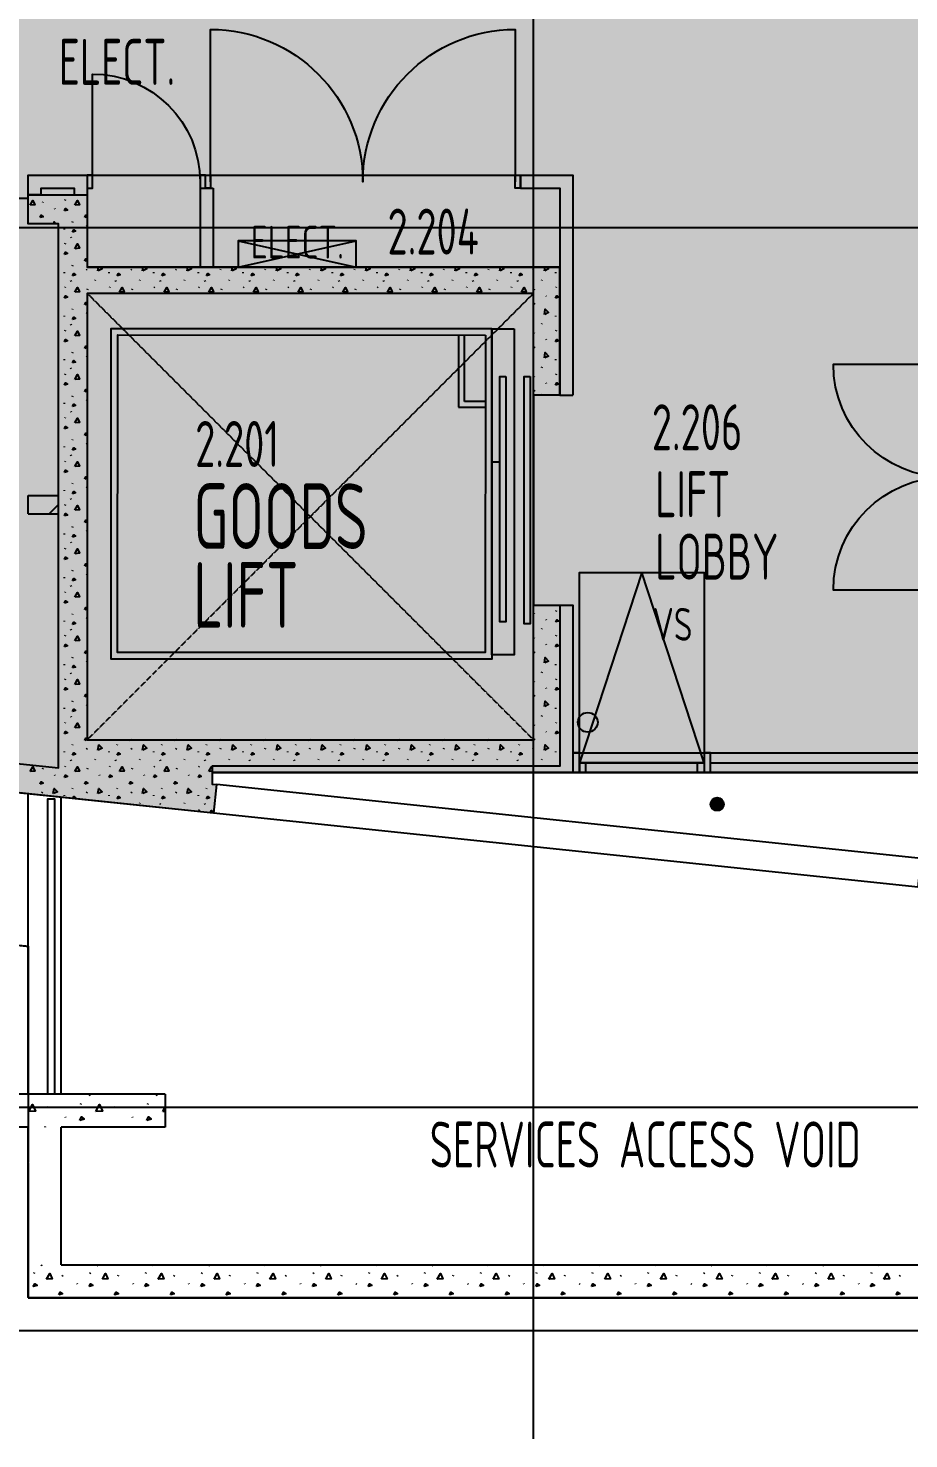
# Model space of a CAD drawing. Header units: millimetres. Extents: x -45258 to 103756, y -3540 to 105026.
# Drawn here: x 9123 to 15833, y -2981 to 7762 of the extents above; entities that cross this region are included whole.
import ezdxf
from ezdxf.enums import TextEntityAlignment as Align

# ---------------------------------------------------------------- set-up
doc = ezdxf.new("R2010")
doc.units = ezdxf.units.MM
doc.header["$LTSCALE"] = 0.4
for name, pattern in [('BLD-80-FL-2$0$CENTER', [50.8, 31.75, -6.35, 6.35, -6.35]), ('BLD-80-FL-2$0$DASHED2', [9.525, 6.35, -3.175]), ('BLD-80-FL-2$0$DASHEDX2', [38.1, 25.4, -12.7])]:
    doc.linetypes.add(name, pattern=pattern)
for name, color, linetype in [('BLD-80-FL-2$0$DO-EXST-6CO', 6, 'Continuous'), ('BLD-80-FL-2$0$FL-EXST-8CO', 8, 'Continuous'), ('BLD-80-FL-2$0$HY-FITT-8CO-EXST', 8, 'Continuous'), ('BLD-80-FL-2$0$SR-METL-8CO-EXST', 8, 'Continuous'), ('BLD-80-FL-2$0$ST-GRID-9CE', 9, 'BLD-80-FL-2$0$CENTER'), ('BLD-80-FL-2$0$TX-EXST-6CO', 6, 'Continuous'), ('BLD-80-FL-2$0$WA-HTCH-8CO-EXST', 8, 'Continuous'), ('BLD-80-FL-2$0$WA-MASN-3CO-EXST', 3, 'Continuous'), ('BLD-80-FL-2$0$WA-MASN-6CO-EXST', 6, 'Continuous'), ('BLD-80-FL-2$0$WA-MASN-6DA2-EXST', 6, 'BLD-80-FL-2$0$DASHEDX2'), ('BLD-80-FL-2$0$WA-PART-6C0-EXST', 6, 'Continuous'), ('BLD-80-FL-2$0$WN-EXST-8CO', 8, 'Continuous'), ('XREF', 8, 'Continuous')]:
    doc.layers.add(name, color=color, linetype=linetype)
doc.layers.add('BLD-80-FL-2$0$SI-BUIL-253CO', color=253, linetype='Continuous', lineweight=25)
doc.styles.add('BLD-80-FL-2$0$ISO3098B', font='isocp2.shx', dxfattribs={"width": 0.8})

# ---------------------------------------------------------------- blocks, each defined once
blk = doc.blocks.new('BLD-80-FL-2', base_point=(226.58, 457.44))
at = {"layer": 'BLD-80-FL-2$0$SI-BUIL-253CO'}
h = blk.add_hatch(color=256, dxfattribs=at)
h.dxf.hatch_style = 1
h.paths.add_polyline_path([(33930.98, 4350.99), (36240.99, 4350.99), (36240.99, 199.98), (33930.98, 199.98)], flags=16)
h.paths.add_polyline_path([(38800, 6450.02), (41466.66, 6450.02), (41466.66, 3400.02), (38800, 3400.02)], flags=16)
h.paths.add_polyline_path([(36350, 2900.02), (39550, 2900.02), (39550, 200.02), (36350, 200.02)], flags=16)
h.paths.add_polyline_path([(41566.66, 6450.02), (44233.32, 6450.02), (44233.32, 3400.02), (41566.66, 3400.02)], flags=16)
h.paths.add_polyline_path([(38700, 6950.02), (38700, 3000.02), (36349.99, 3000.02), (36349.99, 6950.02), (29849.99, 6950.01), (29849.99, 8700.01), (27292.54, 8700.01), (27292.54, 8818.01), (28771.29, 18568.34), (29466.85, 23152.04), (16621.8, 25100.52), (16625.04, 25122.94), (16625.04, 27379.99), (12299.98, 27379.99), (12299.98, 27100), (13799.98, 27100), (13799.98, 25086.47), (219.98, 23282.48), (219.98, 19520), (3199.98, 19520), (3199.98, 17500), (199.98, 17500), (199.98, 17220), (1349.98, 17220), (1349.98, 16017.89), (739.79, 15927.75), (772.65, 15705.27), (-1172.02, 15418.02), (-327.38, 9699.99), (849.99, 9699.99), (849.99, 9474.99), (4649.78, 9474.99), (4649.78, 6950), (3600, 6950), (3600, 2989.93), (10761.85, 2240.02), (10784.76, 2458.82), (10752.61, 2462.19), (10752.61, 2550.02), (16300, 2550), (16300.02, 1881.32), (16155.36, 1896.47), (16132.45, 1677.66), (19500, 1325.05), (19500.01, 149.98), (18899.98, 147.57), (18900, -130.02), (47099.98, -129.97), (47099.98, 150.03), (46250, 150.03), (46250, 2900.03), (46999.99, 2900.03), (46999.99, 3399.98), (44333.26, 3399.98), (44333.26, 6450.02), (47099.99, 6450.02), (47099.99, 6950.02)])
at = {"layer": 'BLD-80-FL-2$0$DO-EXST-6CO'}
for points in [[(10740, 7050.05), (10740, 8210.05, -0.41421356), (11900, 7050.05, -0.41421356), (13060, 8210.05), (13060, 7050.05)], [(9840, 7050.01), (9839.96, 7870.01), (9839.96, 7870.01, -0.41421356), (10659.99, 7050.05)], [(16345, 3939.88), (15485, 3939.88, -0.41421356), (16345, 4799.88, -0.41421356), (15484.99, 5659.88), (16344.99, 5659.88)]]:
    blk.add_lwpolyline(points, format="xyb", dxfattribs=at)
for points in [[(9800, 7000.01), (9840, 7000.01), (9839.99, 7100.01), (9799.99, 7100.01)], [(10660, 7000.05), (10700, 7000.05), (10699.99, 7100.05), (10659.99, 7100.04)], [(10700, 7100.05), (10740, 7100.05), (10740, 7000.05), (10700, 7000.05)], [(13060.02, 7100.04), (13100.02, 7100.04), (13100.02, 7000.04), (13060.02, 7000.04)]]:
    blk.add_lwpolyline(points, close=True, dxfattribs=at)
at = {"layer": 'BLD-80-FL-2$0$FL-EXST-8CO'}
for p, q in [((9793.21, 7100), (13100.02, 7100.01)), ((8349.89, 6924.9), (9355.28, 6924.9)), ((10949.99, 6600.02), (11849.99, 6400.02)), ((10949.99, 6400.02), (11849.99, 6600.02)), ((13199.99, 5425.02), (13200, 3825.02)), ((9350, 100), (9350, 2387.85)), ((16155.36, 1896.47), (10786.23, 2458.67)), ((9600, 100), (9600, 2361.67)), ((16132.45, 1677.66), (10761.85, 2240.02))]:
    blk.add_line(p, q, dxfattribs=at)
at = {"layer": 'BLD-80-FL-2$0$FL-EXST-8CO', "linetype": 'BLD-80-FL-2$0$DASHED2'}
for p, q in [((9799.99, 6200), (13200, 2800)), ((13199.99, 6200), (9800, 2800))]:
    blk.add_line(p, q, dxfattribs=at)
at = {"layer": 'BLD-80-FL-2$0$FL-EXST-8CO'}
blk.add_lwpolyline([(10949.99, 6400.02), (11849.99, 6400.02), (11849.99, 6600.02), (10949.99, 6600.02)], close=True, dxfattribs=at)
at = {"layer": 'BLD-80-FL-2$0$HY-FITT-8CO-EXST'}
for p, q in [((14549.95, 2309.99), (14649.83, 2309.99)), ((14552.25, 2294.99), (14647.38, 2294.99)), ((14552.27, 2324.99), (14647.51, 2324.99)), ((14559.91, 2339.99), (14639.73, 2339.99)), ((14560.02, 2279.99), (14639.66, 2279.99)), ((14578.09, 2354.99), (14621.36, 2354.99)), ((14578.38, 2264.99), (14621.34, 2264.99))]:
    blk.add_line(p, q, dxfattribs=at)
for centre, radius in [((13614.19, 2932.84), 75), ((14599.83, 2309.99), 50)]:
    blk.add_circle(centre, radius, dxfattribs=at)
at = {"layer": 'BLD-80-FL-2$0$SI-BUIL-253CO', "flags": 128}
blk.add_lwpolyline([(47099.98, -129.97), (18900, -130.02), (18899.98, 147.57), (19500.01, 149.98), (19500, 1325.05), (16132.45, 1677.66), (16155.36, 1896.47), (16300.02, 1881.32), (16300, 2550), (10752.61, 2550.02), (10752.61, 2462.19), (10784.76, 2458.82), (10761.85, 2240.02), (3600, 2989.93), (3600, 6950), (4649.78, 6950), (4649.78, 9474.99), (849.99, 9474.99), (849.99, 9699.99), (-327.38, 9699.99)], dxfattribs=at)
at = {"layer": 'BLD-80-FL-2$0$SR-METL-8CO-EXST'}
blk.add_lwpolyline([(9550, 100), (9500, 100), (9500, 2350), (9550, 2350)], close=True, dxfattribs=at)
at = {"layer": 'BLD-80-FL-2$0$ST-GRID-9CE'}
for p, q in [((13200, -2523.99), (13199.98, 31749.99)), ((84082.76, 6700), (-5320.19, 6700)), ((84082.76, 0), (-5320.19, 0))]:
    blk.add_line(p, q, dxfattribs=at)
at = {"layer": 'BLD-80-FL-2$0$WA-HTCH-8CO-EXST'}
for p, q in [((9462.06, 6891.35), (9464.9, 6897.74)), ((9630.42, 6907.69), (9633.27, 6914.08)), ((9550.86, 6845.88), (9553.7, 6841.62)), ((9799.99, 6782.51), (9781.18, 6776.63)), ((9623.85, 6693.06), (9624.57, 6686.67)), ((9687.27, 6740.03), (9690.11, 6746.42)), ((9795.25, 6710.9), (9798.09, 6717.3)), ((9630.42, 6575.83), (9633.27, 6582.23)), ((9672.34, 6628.5), (9675.19, 6624.23)), ((9675.19, 6626.88), (9678.03, 6622.61)), ((9799.99, 6450.65), (9781.18, 6444.78)), ((9623.85, 6361.21), (9624.57, 6354.81)), ((9687.27, 6408.18), (9690.11, 6414.57)), ((9795.25, 6379.05), (9798.09, 6385.44)), ((9881.68, 6371.7), (9885.61, 6400.02)), ((9964.15, 6361.21), (9964.87, 6354.81)), ((10135.55, 6379.05), (10138.39, 6385.44)), ((10221.98, 6371.7), (10225.91, 6400.02)), ((10304.45, 6361.21), (10305.17, 6354.81)), ((10475.85, 6379.05), (10478.69, 6385.44)), ((10562.28, 6371.7), (10566.21, 6400.02)), ((10644.75, 6361.21), (10645.47, 6354.81)), ((10816.15, 6379.05), (10818.99, 6385.44)), ((10902.58, 6371.7), (10906.51, 6400.02)), ((10985.05, 6361.21), (10985.77, 6354.81)), ((11156.45, 6379.05), (11159.29, 6385.44)), ((11242.88, 6371.7), (11246.81, 6400.02)), ((11325.35, 6361.21), (11326.07, 6354.81)), ((11496.75, 6379.05), (11499.59, 6385.44)), ((11583.18, 6371.7), (11587.11, 6400.02)), ((11665.65, 6361.21), (11666.37, 6354.81)), ((11837.05, 6379.05), (11839.89, 6385.44)), ((11923.48, 6371.7), (11927.41, 6400.02)), ((12005.95, 6361.21), (12006.67, 6354.81)), ((12177.35, 6379.05), (12180.19, 6385.44)), ((12263.78, 6371.7), (12267.71, 6400.02)), ((12346.25, 6361.21), (12346.97, 6354.81)), ((12517.65, 6379.05), (12520.49, 6385.44)), ((12604.08, 6371.7), (12608.01, 6400.02)), ((12686.55, 6361.21), (12687.27, 6354.81)), ((12857.95, 6379.05), (12860.79, 6385.44)), ((12944.38, 6371.7), (12948.31, 6400.02)), ((13026.85, 6361.21), (13027.57, 6354.81)), ((13198.25, 6379.05), (13201.09, 6385.44)), ((13284.68, 6371.7), (13288.61, 6400.02)), ((13367.15, 6361.21), (13367.87, 6354.81)), ((9630.42, 6243.98), (9633.27, 6250.38)), ((9672.34, 6296.64), (9675.19, 6292.38)), ((9675.19, 6295.02), (9678.03, 6290.76)), ((9802.36, 6227.64), (9805.2, 6234.04)), ((9859.9, 6296.64), (9862.74, 6303.04)), ((9970.72, 6243.98), (9973.57, 6250.38)), ((10012.64, 6296.64), (10015.49, 6292.38)), ((10015.49, 6295.02), (10018.33, 6290.76)), ((10142.66, 6227.64), (10145.5, 6234.04)), ((10200.2, 6296.64), (10203.04, 6303.04)), ((10311.02, 6243.98), (10313.87, 6250.38)), ((10352.94, 6296.64), (10355.79, 6292.38)), ((10355.79, 6295.02), (10358.63, 6290.76)), ((10482.96, 6227.64), (10485.8, 6234.04)), ((10540.5, 6296.64), (10543.34, 6303.04)), ((10651.32, 6243.98), (10654.17, 6250.38)), ((10693.24, 6296.64), (10696.09, 6292.38)), ((10696.09, 6295.02), (10698.93, 6290.76)), ((10823.26, 6227.64), (10826.1, 6234.04)), ((10880.8, 6296.64), (10883.64, 6303.04)), ((10991.62, 6243.98), (10994.47, 6250.38)), ((11033.54, 6296.64), (11036.39, 6292.38)), ((11036.39, 6295.02), (11039.23, 6290.76)), ((11163.56, 6227.64), (11166.4, 6234.04)), ((11221.1, 6296.64), (11223.94, 6303.04)), ((11331.92, 6243.98), (11334.77, 6250.38)), ((11373.84, 6296.64), (11376.69, 6292.38)), ((11376.69, 6295.02), (11379.53, 6290.76)), ((11503.86, 6227.64), (11506.7, 6234.04)), ((11561.4, 6296.64), (11564.24, 6303.04)), ((11672.22, 6243.98), (11675.07, 6250.38)), ((11714.14, 6296.64), (11716.99, 6292.38)), ((11716.99, 6295.02), (11719.83, 6290.76)), ((11844.16, 6227.64), (11847, 6234.04)), ((11901.7, 6296.64), (11904.54, 6303.04)), ((12012.52, 6243.98), (12015.37, 6250.38)), ((12054.44, 6296.64), (12057.29, 6292.38)), ((12057.29, 6295.02), (12060.13, 6290.76)), ((12184.46, 6227.64), (12187.3, 6234.04)), ((12242, 6296.64), (12244.84, 6303.04)), ((12352.82, 6243.98), (12355.67, 6250.38)), ((12394.74, 6296.64), (12397.59, 6292.38)), ((12397.59, 6295.02), (12400.43, 6290.76)), ((12524.76, 6227.64), (12527.6, 6234.04)), ((12582.3, 6296.64), (12585.14, 6303.04)), ((12693.12, 6243.98), (12695.97, 6250.38)), ((12735.04, 6296.64), (12737.89, 6292.38)), ((12737.89, 6295.02), (12740.73, 6290.76)), ((12865.06, 6227.64), (12867.9, 6234.04)), ((12922.6, 6296.64), (12925.44, 6303.04)), ((13033.42, 6243.98), (13036.27, 6250.38)), ((13075.34, 6296.64), (13078.19, 6292.38)), ((13078.19, 6295.02), (13081.03, 6290.76)), ((13205.36, 6227.64), (13208.2, 6234.04)), ((13262.9, 6296.64), (13265.74, 6303.04)), ((13373.72, 6243.98), (13376.57, 6250.38)), ((13294.16, 6182.18), (13297, 6177.91)), ((9623.85, 6029.35), (9624.57, 6022.96)), ((9687.27, 6076.33), (9690.11, 6082.72)), ((9799.99, 6118.8), (9781.18, 6112.92)), ((9795.25, 6047.2), (9798.09, 6053.59)), ((13199.99, 6051.12), (13201.09, 6053.59)), ((13367.15, 6029.35), (13367.87, 6022.96)), ((9630.42, 5912.13), (9633.27, 5918.52)), ((9672.34, 5964.79), (9675.19, 5960.53)), ((9675.19, 5963.17), (9678.03, 5958.91)), ((13262.9, 5964.79), (13265.74, 5971.19)), ((13373.72, 5912.13), (13376.57, 5918.52)), ((13205.36, 5895.79), (13208.2, 5902.19)), ((13294.16, 5850.33), (13297, 5846.06)), ((9623.85, 5697.5), (9624.57, 5691.11)), ((9687.27, 5744.47), (9690.11, 5750.87)), ((9799.99, 5786.95), (9781.18, 5781.07)), ((9795.25, 5715.35), (9798.09, 5721.74)), ((13199.99, 5719.26), (13201.09, 5721.74)), ((13367.15, 5697.5), (13367.87, 5691.11)), ((9630.42, 5580.28), (9633.27, 5586.67)), ((9672.34, 5632.94), (9675.19, 5628.68)), ((9675.19, 5631.32), (9678.03, 5627.06)), ((13262.9, 5632.94), (13265.74, 5639.33)), ((13373.72, 5580.28), (13376.57, 5586.67)), ((13205.36, 5563.94), (13208.2, 5570.33)), ((13294.16, 5518.47), (13297, 5514.21)), ((9687.27, 5412.62), (9690.11, 5419.02)), ((9799.99, 5455.1), (9781.18, 5449.22)), ((9795.25, 5383.49), (9798.09, 5389.89)), ((13262.9, 5426.09), (13265.74, 5432.48)), ((9623.85, 5365.65), (9624.57, 5359.26)), ((9672.34, 5301.09), (9675.19, 5296.82)), ((9675.19, 5299.47), (9678.03, 5295.2)), ((9630.42, 5248.43), (9633.27, 5254.82)), ((9687.27, 5080.77), (9690.11, 5087.16)), ((9799.99, 5123.25), (9781.18, 5117.37)), ((9795.25, 5051.64), (9798.09, 5058.04)), ((9623.85, 5033.8), (9624.57, 5027.41)), ((9672.34, 4969.24), (9675.19, 4964.97)), ((9675.19, 4967.62), (9678.03, 4963.35)), ((9630.42, 4916.57), (9633.27, 4922.97)), ((9687.27, 4748.92), (9690.11, 4755.31)), ((9799.99, 4791.39), (9781.18, 4785.52)), ((9623.85, 4701.95), (9624.57, 4695.55)), ((9672.34, 4637.38), (9675.19, 4633.12)), ((9675.19, 4635.76), (9678.03, 4631.5)), ((9795.25, 4719.79), (9798.09, 4726.18)), ((9630.42, 4584.72), (9633.27, 4591.12)), ((9687.27, 4417.07), (9690.11, 4423.46)), ((9800, 4459.54), (9781.18, 4453.66)), ((9623.85, 4370.09), (9624.57, 4363.7)), ((9672.34, 4305.53), (9675.19, 4301.27)), ((9675.19, 4303.91), (9678.03, 4299.65)), ((9795.25, 4387.94), (9798.09, 4394.33)), ((9630.42, 4252.87), (9633.27, 4259.26)), ((9687.27, 4085.21), (9690.11, 4091.61)), ((9800, 4127.69), (9781.18, 4121.81)), ((9623.85, 4038.24), (9624.57, 4031.85)), ((9795.25, 4056.09), (9798.09, 4062.48)), ((9630.42, 3921.02), (9633.27, 3927.41)), ((9672.34, 3973.68), (9675.19, 3969.42)), ((9675.19, 3972.06), (9678.03, 3967.8)), ((9800, 3795.84), (9781.18, 3789.96)), ((13205.36, 3760.88), (13208.2, 3767.27)), ((13367.86, 3825.02), (13367.87, 3825)), ((13373.72, 3777.21), (13376.57, 3783.61)), ((9623.85, 3706.39), (9624.57, 3700)), ((9687.27, 3753.36), (9690.11, 3759.76)), ((9795.25, 3724.23), (9798.09, 3730.63)), ((13294.16, 3715.41), (13297, 3711.15)), ((9630.42, 3589.17), (9633.27, 3595.56)), ((9672.34, 3641.83), (9675.19, 3637.56)), ((9675.19, 3640.21), (9678.03, 3635.94)), ((13205.36, 3572.83), (13208.2, 3579.22)), ((13262.9, 3641.83), (13265.74, 3648.22)), ((13373.72, 3589.17), (13376.57, 3595.56)), ((9800, 3463.99), (9781.18, 3458.11)), ((13294.16, 3527.36), (13297, 3523.1)), ((9623.85, 3374.54), (9624.57, 3368.15)), ((9687.27, 3421.51), (9690.11, 3427.9)), ((9795.25, 3392.38), (9798.09, 3398.78)), ((13200, 3396.3), (13201.09, 3398.78)), ((13367.15, 3374.54), (13367.87, 3368.15)), ((9630.42, 3257.31), (9633.27, 3263.71)), ((9672.34, 3309.98), (9675.19, 3305.71)), ((9675.19, 3308.36), (9678.03, 3304.09)), ((13205.36, 3240.98), (13208.2, 3247.37)), ((13262.9, 3309.98), (13265.74, 3316.37)), ((13373.72, 3257.31), (13376.57, 3263.71)), ((9800, 3132.13), (9781.18, 3126.26)), ((13294.16, 3195.51), (13297, 3191.25)), ((9623.85, 3042.69), (9624.57, 3036.29)), ((9687.27, 3089.66), (9690.11, 3096.05)), ((9795.25, 3060.53), (9798.09, 3066.92)), ((13200, 3064.45), (13201.09, 3066.92)), ((13367.15, 3042.69), (13367.87, 3036.29)), ((9630.42, 2925.46), (9633.27, 2931.86)), ((9672.34, 2978.12), (9675.19, 2973.86)), ((9675.19, 2976.5), (9678.03, 2972.24)), ((13205.36, 2909.12), (13208.2, 2915.52)), ((13262.9, 2978.12), (13265.74, 2984.52)), ((13373.72, 2925.46), (13376.57, 2931.86)), ((9800, 2800.28), (9781.18, 2794.4)), ((10121.48, 2794.4), (10124.18, 2800.02)), ((10139.45, 2800.02), (10121.48, 2794.4)), ((10461.78, 2794.4), (10464.48, 2800.02)), ((10479.75, 2800.02), (10461.78, 2794.4)), ((10802.08, 2794.4), (10804.78, 2800.02)), ((10820.05, 2800.02), (10802.08, 2794.4)), ((11142.38, 2794.4), (11145.08, 2800.02)), ((11160.35, 2800.02), (11142.38, 2794.4)), ((11482.68, 2794.4), (11485.38, 2800.02)), ((11500.65, 2800.02), (11482.68, 2794.4)), ((11822.98, 2794.4), (11825.68, 2800.02)), ((11840.95, 2800.02), (11822.98, 2794.4)), ((12163.28, 2794.4), (12165.98, 2800.02)), ((12181.25, 2800.02), (12163.28, 2794.4)), ((12503.58, 2794.4), (12506.28, 2800.02)), ((12521.55, 2800.02), (12503.58, 2794.4)), ((12843.88, 2794.4), (12846.58, 2800.02)), ((12861.85, 2800.02), (12843.88, 2794.4)), ((13184.18, 2794.4), (13186.88, 2800.02)), ((13294.16, 2863.66), (13297, 2859.39)), ((9623.85, 2710.83), (9624.57, 2704.44)), ((9687.27, 2757.81), (9690.11, 2764.2)), ((9795.25, 2728.68), (9798.09, 2735.07)), ((9964.15, 2710.83), (9964.87, 2704.44)), ((10027.57, 2757.81), (10030.41, 2764.2)), ((10135.55, 2728.68), (10138.39, 2735.07)), ((10304.45, 2710.83), (10305.17, 2704.44)), ((10367.87, 2757.81), (10370.71, 2764.2)), ((10475.85, 2728.68), (10478.69, 2735.07)), ((10644.75, 2710.83), (10645.47, 2704.44)), ((10708.17, 2757.81), (10711.01, 2764.2)), ((10816.15, 2728.68), (10818.99, 2735.07)), ((10985.05, 2710.83), (10985.77, 2704.44)), ((11048.47, 2757.81), (11051.31, 2764.2)), ((11156.45, 2728.68), (11159.29, 2735.07)), ((11325.35, 2710.83), (11326.07, 2704.44)), ((11388.77, 2757.81), (11391.61, 2764.2)), ((11496.75, 2728.68), (11499.59, 2735.07)), ((11665.65, 2710.83), (11666.37, 2704.44)), ((11729.07, 2757.81), (11731.91, 2764.2)), ((11837.05, 2728.68), (11839.89, 2735.07)), ((12005.95, 2710.83), (12006.67, 2704.44)), ((12069.37, 2757.81), (12072.21, 2764.2)), ((12177.35, 2728.68), (12180.19, 2735.07)), ((12346.25, 2710.83), (12346.97, 2704.44)), ((12409.67, 2757.81), (12412.51, 2764.2)), ((12517.65, 2728.68), (12520.49, 2735.07)), ((12686.55, 2710.83), (12687.27, 2704.44)), ((12749.97, 2757.81), (12752.81, 2764.2)), ((12857.95, 2728.68), (12860.79, 2735.07)), ((13026.85, 2710.83), (13027.57, 2704.44)), ((13090.27, 2757.81), (13093.11, 2764.2)), ((13198.25, 2728.68), (13201.09, 2735.07)), ((13367.15, 2710.83), (13367.87, 2704.44)), ((9462.06, 2577.27), (9464.9, 2583.66)), ((9630.42, 2593.61), (9633.27, 2600)), ((9672.34, 2646.27), (9675.19, 2642.01)), ((9675.19, 2644.65), (9678.03, 2640.39)), ((9802.36, 2577.27), (9805.2, 2583.66)), ((9859.9, 2646.27), (9862.74, 2652.67)), ((9970.72, 2593.61), (9973.57, 2600)), ((10012.64, 2646.27), (10015.49, 2642.01)), ((10015.49, 2644.65), (10018.33, 2640.39)), ((10142.66, 2577.27), (10145.5, 2583.66)), ((10200.2, 2646.27), (10203.04, 2652.67)), ((10311.02, 2593.61), (10313.87, 2600)), ((10352.94, 2646.27), (10355.79, 2642.01)), ((10355.79, 2644.65), (10358.63, 2640.39)), ((10482.96, 2577.27), (10485.8, 2583.66)), ((10540.5, 2646.27), (10543.34, 2652.67)), ((10651.32, 2593.61), (10654.17, 2600)), ((10693.24, 2646.27), (10696.09, 2642.01)), ((10696.09, 2644.65), (10698.93, 2640.39)), ((10880.8, 2646.27), (10883.64, 2652.67)), ((11033.54, 2646.27), (11036.39, 2642.01)), ((11036.39, 2644.65), (11039.23, 2640.39)), ((11221.1, 2646.27), (11223.94, 2652.67)), ((11373.84, 2646.27), (11376.69, 2642.01)), ((11376.69, 2644.65), (11379.53, 2640.39)), ((11561.4, 2646.27), (11564.24, 2652.67)), ((11714.14, 2646.27), (11716.99, 2642.01)), ((11716.99, 2644.65), (11719.83, 2640.39)), ((11901.7, 2646.27), (11904.54, 2652.67)), ((12054.44, 2646.27), (12057.29, 2642.01)), ((12057.29, 2644.65), (12060.13, 2640.39)), ((12242, 2646.27), (12244.84, 2652.67)), ((12394.74, 2646.27), (12397.59, 2642.01)), ((12397.59, 2644.65), (12400.43, 2640.39)), ((12582.3, 2646.27), (12585.14, 2652.67)), ((12735.04, 2646.27), (12737.89, 2642.01)), ((12737.89, 2644.65), (12740.73, 2640.39)), ((12922.6, 2646.27), (12925.44, 2652.67)), ((13075.34, 2646.27), (13078.19, 2642.01)), ((13078.19, 2644.65), (13081.03, 2640.39)), ((13262.9, 2646.27), (13265.74, 2652.67)), ((9550.86, 2531.8), (9553.7, 2527.54)), ((9891.16, 2531.8), (9894, 2527.54)), ((10231.46, 2531.8), (10234.3, 2527.54)), ((10571.76, 2531.8), (10574.6, 2527.54)), ((10752.61, 2560.18), (10728.06, 2558.09)), ((9454.95, 2396.82), (9457.79, 2403.22)), ((9623.85, 2378.98), (9624.57, 2372.59)), ((9687.27, 2425.95), (9690.11, 2432.35)), ((9795.25, 2396.82), (9798.09, 2403.22)), ((9964.15, 2378.98), (9964.87, 2372.59)), ((10027.57, 2425.95), (10030.41, 2432.35)), ((10135.55, 2396.82), (10138.39, 2403.22)), ((10304.45, 2378.98), (10305.17, 2372.59)), ((10367.87, 2425.95), (10370.71, 2432.35)), ((10475.85, 2396.82), (10478.69, 2403.22)), ((10644.75, 2378.98), (10645.47, 2372.59)), ((10708.17, 2425.95), (10711.01, 2432.35)), ((10200.2, 2314.42), (10203.04, 2320.81)), ((10352.94, 2314.42), (10355.79, 2310.16)), ((10355.79, 2312.8), (10358.63, 2308.54)), ((10540.5, 2314.42), (10543.34, 2320.81)), ((10651.32, 2261.76), (10654.17, 2268.15)), ((10693.24, 2314.42), (10696.09, 2310.16)), ((10696.09, 2312.8), (10698.93, 2308.54)), ((9497.92, -3.5), (9502.18, 6.09)), ((9750.47, 21), (9754.73, 30.6)), ((9813.35, 100), (9817.61, 93.6)), ((9817.61, 97.57), (9821.88, 91.17)), ((10008.37, -3.5), (10012.63, 6.09)), ((10260.92, 21), (10265.18, 30.6)), ((10323.8, 100), (10328.06, 93.6)), ((10328.06, 97.57), (10332.33, 91.17)), ((10374.96, -32.27), (10394.27, 4.19)), ((9631.12, -71.7), (9635.39, -78.1)), ((10141.57, -71.7), (10145.84, -78.1)), ((10394.27, -30.72), (10376.03, -32.27)), ((9394.8, -1264.97), (9398.35, -1256.98)), ((9447.2, -1199.14), (9450.75, -1204.47)), ((9450.75, -1201.17), (9454.3, -1206.5)), ((9609.71, -1285.39), (9613.26, -1277.4)), ((9820.17, -1264.97), (9823.72, -1256.98)), ((9872.57, -1199.14), (9876.12, -1204.47)), ((9876.12, -1201.17), (9879.68, -1206.5)), ((10035.09, -1285.39), (10038.64, -1277.4)), ((10245.55, -1264.97), (10249.1, -1256.97)), ((10297.95, -1199.14), (10301.5, -1204.47)), ((10301.5, -1201.16), (10305.05, -1206.49)), ((10460.46, -1285.39), (10464.01, -1277.4)), ((10670.92, -1264.97), (10674.47, -1256.97)), ((10723.32, -1199.14), (10726.87, -1204.47)), ((10726.87, -1201.16), (10730.43, -1206.49)), ((10885.84, -1285.39), (10889.39, -1277.4)), ((11096.3, -1264.97), (11099.85, -1256.97)), ((11148.7, -1199.14), (11152.25, -1204.47)), ((11152.25, -1201.16), (11155.8, -1206.49)), ((11311.21, -1285.39), (11314.76, -1277.4)), ((11521.67, -1264.97), (11525.22, -1256.97)), ((11574.07, -1199.14), (11577.62, -1204.47)), ((11577.62, -1201.16), (11581.18, -1206.49)), ((11736.59, -1285.39), (11740.14, -1277.4)), ((11947.05, -1264.97), (11950.6, -1256.97)), ((11999.45, -1199.14), (12003, -1204.47)), ((12003, -1201.16), (12006.55, -1206.49)), ((12161.96, -1285.39), (12165.51, -1277.4)), ((12372.42, -1264.97), (12375.97, -1256.97)), ((12424.82, -1199.14), (12428.37, -1204.47)), ((12428.37, -1201.16), (12431.93, -1206.49)), ((12587.34, -1285.39), (12590.89, -1277.4)), ((12797.8, -1264.97), (12801.35, -1256.97)), ((12850.2, -1199.14), (12853.75, -1204.47)), ((12853.75, -1201.16), (12857.3, -1206.49)), ((13012.71, -1285.39), (13016.26, -1277.39)), ((13223.17, -1264.96), (13226.72, -1256.97)), ((13275.57, -1199.14), (13279.12, -1204.47)), ((13279.12, -1201.16), (13282.68, -1206.49)), ((13438.09, -1285.39), (13441.64, -1277.39)), ((13648.55, -1264.96), (13652.1, -1256.97)), ((13700.95, -1199.14), (13704.5, -1204.47)), ((13704.5, -1201.16), (13708.05, -1206.49)), ((13863.46, -1285.39), (13867.01, -1277.39)), ((13935.39, -1199.14), (13935.39, -1199.14)), ((14073.92, -1264.96), (14077.47, -1256.97)), ((14126.32, -1199.14), (14129.87, -1204.47)), ((14129.87, -1201.16), (14133.43, -1206.49)), ((14288.84, -1285.39), (14292.39, -1277.39)), ((14360.77, -1199.14), (14360.77, -1199.14)), ((14499.3, -1264.96), (14502.85, -1256.97)), ((14551.7, -1199.14), (14555.25, -1204.47)), ((14555.25, -1201.16), (14558.8, -1206.49)), ((14714.21, -1285.39), (14717.76, -1277.39)), ((14786.14, -1199.14), (14786.14, -1199.14)), ((14924.67, -1264.96), (14928.22, -1256.97)), ((14977.07, -1199.14), (14980.62, -1204.47)), ((14980.62, -1201.16), (14984.18, -1206.49)), ((15139.59, -1285.39), (15143.14, -1277.39)), ((15211.52, -1199.14), (15211.52, -1199.14)), ((15350.05, -1264.96), (15353.6, -1256.97)), ((15402.45, -1199.14), (15406, -1204.47)), ((15406, -1201.16), (15409.55, -1206.49)), ((15564.96, -1285.39), (15568.51, -1277.39)), ((15636.89, -1199.14), (15636.89, -1199.13)), ((15775.42, -1264.96), (15778.97, -1256.97)), ((15827.82, -1199.13), (15831.37, -1204.46)), ((15831.37, -1201.16), (15834.93, -1206.49)), ((15990.34, -1285.38), (15993.89, -1277.39)), ((9720.71, -1342.22), (9724.27, -1347.55)), ((10146.09, -1342.22), (10149.64, -1347.55)), ((10571.46, -1342.22), (10575.02, -1347.55)), ((10996.84, -1342.22), (11000.39, -1347.55)), ((11422.21, -1342.22), (11425.77, -1347.55)), ((11847.59, -1342.22), (11851.14, -1347.55)), ((12272.96, -1342.22), (12276.52, -1347.55)), ((12698.34, -1342.22), (12701.89, -1347.55)), ((13123.71, -1342.22), (13127.27, -1347.55)), ((13549.09, -1342.22), (13552.64, -1347.55)), ((13974.46, -1342.22), (13978.02, -1347.55)), ((14399.84, -1342.22), (14403.39, -1347.55)), ((14825.21, -1342.22), (14828.77, -1347.55)), ((15250.59, -1342.22), (15254.14, -1347.55)), ((15675.96, -1342.22), (15679.52, -1347.55))]:
    blk.add_line(p, q, dxfattribs=at)
for points in [[(9366.15, 6872.17), (9385.33, 6908.4), (9400.25, 6875.01), (9366.86, 6872.17)], [(9706.45, 6872.17), (9725.63, 6908.4), (9740.55, 6875.01), (9707.16, 6872.17)], [(9440.88, 6776.63), (9449.41, 6794.39), (9463.62, 6783.73), (9440.88, 6776.63)], [(9625.45, 6827.41), (9633.98, 6845.17), (9648.18, 6834.51), (9625.45, 6827.41)], [(9781.18, 6776.63), (9789.71, 6794.39), (9799.99, 6786.67)], [(9545.04, 6729.94), (9547.01, 6744.15), (9560.77, 6729.94)], [(9688.69, 6665.44), (9697.22, 6683.2), (9711.42, 6672.54), (9688.69, 6665.44)], [(9706.45, 6540.32), (9725.63, 6576.55), (9740.55, 6543.16), (9707.16, 6540.32)], [(9625.45, 6495.56), (9633.98, 6513.32), (9648.18, 6502.66), (9625.45, 6495.56)], [(9781.18, 6444.78), (9789.71, 6462.54), (9799.99, 6454.82)], [(9688.69, 6333.58), (9697.22, 6351.35), (9711.42, 6340.69), (9688.69, 6333.58)], [(9899.21, 6400.02), (9912.75, 6386.03), (9882.35, 6371.94)], [(10028.99, 6333.58), (10037.52, 6351.35), (10051.72, 6340.69), (10028.99, 6333.58)], [(10239.51, 6400.02), (10253.05, 6386.03), (10222.65, 6371.94)], [(10369.29, 6333.58), (10377.82, 6351.35), (10392.02, 6340.69), (10369.29, 6333.58)], [(10579.81, 6400.02), (10593.35, 6386.03), (10562.95, 6371.94)], [(10709.59, 6333.58), (10718.12, 6351.35), (10732.32, 6340.69), (10709.59, 6333.58)], [(10920.11, 6400.02), (10933.65, 6386.03), (10903.25, 6371.94)], [(11049.89, 6333.58), (11058.42, 6351.35), (11072.62, 6340.69), (11049.89, 6333.58)], [(11260.41, 6400.02), (11273.95, 6386.03), (11243.55, 6371.94)], [(11390.19, 6333.58), (11398.72, 6351.35), (11412.92, 6340.69), (11390.19, 6333.58)], [(11600.71, 6400.02), (11614.25, 6386.03), (11583.85, 6371.94)], [(11730.49, 6333.58), (11739.02, 6351.35), (11753.22, 6340.69), (11730.49, 6333.58)], [(11941.01, 6400.02), (11954.55, 6386.03), (11924.15, 6371.94)], [(12070.79, 6333.58), (12079.32, 6351.35), (12093.52, 6340.69), (12070.79, 6333.58)], [(12281.31, 6400.02), (12294.85, 6386.03), (12264.45, 6371.94)], [(12411.09, 6333.58), (12419.62, 6351.35), (12433.82, 6340.69), (12411.09, 6333.58)], [(12621.61, 6400.02), (12635.15, 6386.03), (12604.75, 6371.94)], [(12751.39, 6333.58), (12759.92, 6351.35), (12774.12, 6340.69), (12751.39, 6333.58)], [(12961.91, 6400.02), (12975.45, 6386.03), (12945.05, 6371.94)], [(13091.69, 6333.58), (13100.22, 6351.35), (13114.42, 6340.69), (13091.69, 6333.58)], [(13302.21, 6400.02), (13315.75, 6386.03), (13285.35, 6371.94)], [(9706.45, 6208.46), (9725.63, 6244.69), (9740.55, 6211.31), (9707.16, 6208.46)], [(10046.75, 6208.46), (10065.93, 6244.69), (10080.85, 6211.31), (10047.46, 6208.46)], [(10387.05, 6208.46), (10406.23, 6244.69), (10421.15, 6211.31), (10387.76, 6208.46)], [(10727.35, 6208.46), (10746.53, 6244.69), (10761.45, 6211.31), (10728.06, 6208.46)], [(11067.65, 6208.46), (11086.83, 6244.69), (11101.75, 6211.31), (11068.36, 6208.46)], [(11407.95, 6208.46), (11427.13, 6244.69), (11442.05, 6211.31), (11408.66, 6208.46)], [(11748.25, 6208.46), (11767.43, 6244.69), (11782.35, 6211.31), (11748.96, 6208.46)], [(12088.55, 6208.46), (12107.73, 6244.69), (12122.65, 6211.31), (12089.26, 6208.46)], [(12428.85, 6208.46), (12448.03, 6244.69), (12462.95, 6211.31), (12429.56, 6208.46)], [(12769.15, 6208.46), (12788.33, 6244.69), (12803.25, 6211.31), (12769.86, 6208.46)], [(13109.45, 6208.46), (13128.63, 6244.69), (13143.55, 6211.31), (13110.16, 6208.46)], [(9625.45, 6163.71), (9633.98, 6181.47), (9648.18, 6170.81), (9625.45, 6163.71)], [(9781.18, 6112.92), (9789.71, 6130.69), (9799.99, 6122.97)], [(13199.99, 6125.22), (13206.92, 6120.03), (13199.99, 6117.86)], [(13368.75, 6163.71), (13377.28, 6181.47), (13391.48, 6170.81), (13368.75, 6163.71)], [(9688.69, 6001.73), (9697.22, 6019.49), (9711.42, 6008.84), (9688.69, 6001.73)], [(13284.68, 6039.85), (13290.31, 6080.45), (13315.75, 6054.18), (13285.35, 6040.09)], [(9706.45, 5876.61), (9725.63, 5912.84), (9740.55, 5879.45), (9707.16, 5876.61)], [(9625.45, 5831.85), (9633.98, 5849.62), (9648.18, 5838.96), (9625.45, 5831.85)], [(13368.75, 5831.85), (13377.28, 5849.62), (13391.48, 5838.96), (13368.75, 5831.85)], [(9781.18, 5781.07), (9789.71, 5798.83), (9799.99, 5791.12)], [(13199.99, 5793.37), (13206.92, 5788.18), (13199.99, 5786.01)], [(13284.68, 5708), (13290.31, 5748.6), (13315.75, 5722.33), (13285.35, 5708.24)], [(9688.69, 5669.88), (9697.22, 5687.64), (9711.42, 5676.98), (9688.69, 5669.88)], [(9625.45, 5500), (9633.98, 5517.76), (9648.18, 5507.11), (9625.45, 5500)], [(9706.45, 5544.76), (9725.63, 5580.99), (9740.55, 5547.6), (9707.16, 5544.76)], [(13368.75, 5500), (13377.28, 5517.76), (13391.48, 5507.11), (13368.75, 5500)], [(9781.18, 5449.22), (9789.71, 5466.98), (9799.99, 5459.27)], [(13199.99, 5461.52), (13206.92, 5456.32), (13199.99, 5454.16)], [(9688.69, 5338.03), (9697.22, 5355.79), (9711.42, 5345.13), (9688.69, 5338.03)], [(9625.45, 5168.15), (9633.98, 5185.91), (9648.18, 5175.25), (9625.45, 5168.15)], [(9706.45, 5212.91), (9725.63, 5249.14), (9740.55, 5215.75), (9707.16, 5212.91)], [(9781.18, 5117.37), (9789.71, 5135.13), (9799.99, 5127.41)], [(9688.69, 5006.18), (9697.22, 5023.94), (9711.42, 5013.28), (9688.69, 5006.18)], [(9625.45, 4836.3), (9633.98, 4854.06), (9648.18, 4843.4), (9625.45, 4836.3)], [(9706.45, 4881.06), (9725.63, 4917.29), (9740.55, 4883.9), (9707.16, 4881.06)], [(9781.18, 4785.52), (9789.71, 4803.28), (9799.99, 4795.56)], [(9688.69, 4674.32), (9697.22, 4692.09), (9711.42, 4681.43), (9688.69, 4674.32)], [(9625.45, 4504.45), (9633.98, 4522.21), (9648.18, 4511.55), (9625.45, 4504.45)], [(9706.45, 4549.2), (9725.63, 4585.43), (9740.55, 4552.05), (9707.16, 4549.2)], [(9781.18, 4453.66), (9789.71, 4471.43), (9800, 4463.71)], [(9688.69, 4342.47), (9697.22, 4360.23), (9711.42, 4349.58), (9688.69, 4342.47)], [(9625.45, 4172.59), (9633.98, 4190.36), (9648.18, 4179.7), (9625.45, 4172.59)], [(9706.45, 4217.35), (9725.63, 4253.58), (9740.55, 4220.19), (9707.16, 4217.35)], [(9781.18, 4121.81), (9789.71, 4139.57), (9800, 4131.86)], [(9688.69, 4010.62), (9697.22, 4028.38), (9711.42, 4017.72), (9688.69, 4010.62)], [(9706.45, 3885.5), (9725.63, 3921.73), (9740.55, 3888.34), (9707.16, 3885.5)], [(9625.45, 3840.74), (9633.98, 3858.5), (9648.18, 3847.85), (9625.45, 3840.74)], [(9781.18, 3789.96), (9789.71, 3807.72), (9800, 3800)], [(9688.69, 3678.77), (9697.22, 3696.53), (9711.42, 3685.87), (9688.69, 3678.77)], [(13368.75, 3696.94), (13377.28, 3714.7), (13391.48, 3704.04), (13368.75, 3696.94)], [(9706.45, 3553.65), (9725.63, 3589.88), (9740.55, 3556.49), (9707.16, 3553.65)], [(9625.45, 3508.89), (9633.98, 3526.65), (9648.18, 3515.99), (9625.45, 3508.89)], [(9781.18, 3458.11), (9789.71, 3475.87), (9800, 3468.15)], [(13200, 3470.4), (13206.92, 3465.21), (13200, 3463.05)], [(13368.75, 3508.89), (13377.28, 3526.65), (13391.48, 3515.99), (13368.75, 3508.89)], [(9688.69, 3346.92), (9697.22, 3364.68), (9711.42, 3354.02), (9688.69, 3346.92)], [(13284.68, 3385.03), (13290.31, 3425.64), (13315.75, 3399.36), (13285.35, 3385.27)], [(9706.45, 3221.8), (9725.63, 3258.03), (9740.55, 3224.64), (9707.16, 3221.8)], [(9625.45, 3177.04), (9633.98, 3194.8), (9648.18, 3184.14), (9625.45, 3177.04)], [(9781.18, 3126.26), (9789.71, 3144.02), (9800, 3136.3)], [(13200, 3138.55), (13206.92, 3133.36), (13200, 3131.2)], [(13368.75, 3177.04), (13377.28, 3194.8), (13391.48, 3184.14), (13368.75, 3177.04)], [(9688.69, 3015.06), (9697.22, 3032.83), (9711.42, 3022.17), (9688.69, 3015.06)], [(13284.68, 3053.18), (13290.31, 3093.78), (13315.75, 3067.51), (13285.35, 3053.42)], [(9706.45, 2889.94), (9725.63, 2926.17), (9740.55, 2892.79), (9707.16, 2889.94)], [(9625.45, 2845.19), (9633.98, 2862.95), (9648.18, 2852.29), (9625.45, 2845.19)], [(9781.18, 2794.4), (9789.71, 2812.17), (9800, 2804.45)], [(13200, 2806.7), (13206.92, 2801.51), (13184.18, 2794.4)], [(13368.75, 2845.19), (13377.28, 2862.95), (13391.48, 2852.29), (13368.75, 2845.19)], [(9688.69, 2683.21), (9697.22, 2700.97), (9711.42, 2690.32), (9688.69, 2683.21)], [(9881.68, 2721.33), (9887.31, 2761.93), (9912.75, 2735.66), (9882.35, 2721.57)], [(10028.99, 2683.21), (10037.52, 2700.97), (10051.72, 2690.32), (10028.99, 2683.21)], [(10221.98, 2721.33), (10227.61, 2761.93), (10253.05, 2735.66), (10222.65, 2721.57)], [(10369.29, 2683.21), (10377.82, 2700.97), (10392.02, 2690.32), (10369.29, 2683.21)], [(10562.28, 2721.33), (10567.91, 2761.93), (10593.35, 2735.66), (10562.95, 2721.57)], [(10709.59, 2683.21), (10718.12, 2700.97), (10732.32, 2690.32), (10709.59, 2683.21)], [(10902.58, 2721.33), (10908.21, 2761.93), (10933.65, 2735.66), (10903.25, 2721.57)], [(11049.89, 2683.21), (11058.42, 2700.97), (11072.62, 2690.32), (11049.89, 2683.21)], [(11242.88, 2721.33), (11248.51, 2761.93), (11273.95, 2735.66), (11243.55, 2721.57)], [(11390.19, 2683.21), (11398.72, 2700.97), (11412.92, 2690.32), (11390.19, 2683.21)], [(11583.18, 2721.33), (11588.81, 2761.93), (11614.25, 2735.66), (11583.85, 2721.57)], [(11730.49, 2683.21), (11739.02, 2700.97), (11753.22, 2690.32), (11730.49, 2683.21)], [(11923.48, 2721.33), (11929.11, 2761.93), (11954.55, 2735.66), (11924.15, 2721.57)], [(12070.79, 2683.21), (12079.32, 2700.97), (12093.52, 2690.32), (12070.79, 2683.21)], [(12263.78, 2721.33), (12269.41, 2761.93), (12294.85, 2735.66), (12264.45, 2721.57)], [(12411.09, 2683.21), (12419.62, 2700.97), (12433.82, 2690.32), (12411.09, 2683.21)], [(12604.08, 2721.33), (12609.71, 2761.93), (12635.15, 2735.66), (12604.75, 2721.57)], [(12751.39, 2683.21), (12759.92, 2700.97), (12774.12, 2690.32), (12751.39, 2683.21)], [(12944.38, 2721.33), (12950.01, 2761.93), (12975.45, 2735.66), (12945.05, 2721.57)], [(13091.69, 2683.21), (13100.22, 2700.97), (13114.42, 2690.32), (13091.69, 2683.21)], [(13284.68, 2721.33), (13290.31, 2761.93), (13315.75, 2735.66), (13285.35, 2721.57)], [(9366.15, 2558.09), (9385.33, 2594.32), (9400.25, 2560.93), (9366.86, 2558.09)], [(9706.45, 2558.09), (9725.63, 2594.32), (9740.55, 2560.93), (9707.16, 2558.09)], [(10046.75, 2558.09), (10065.93, 2594.32), (10080.85, 2560.93), (10047.46, 2558.09)], [(10387.05, 2558.09), (10406.23, 2594.32), (10421.15, 2560.93), (10387.76, 2558.09)], [(10727.35, 2558.09), (10746.53, 2594.32), (10752.61, 2580.72)], [(9440.88, 2462.55), (9449.41, 2480.31), (9463.62, 2469.65), (9440.88, 2462.55)], [(9625.45, 2513.33), (9633.98, 2531.1), (9648.18, 2520.44), (9625.45, 2513.33)], [(9781.18, 2462.55), (9789.71, 2480.31), (9803.92, 2469.65), (9781.18, 2462.55)], [(9965.75, 2513.33), (9974.28, 2531.1), (9988.48, 2520.44), (9965.75, 2513.33)], [(10121.48, 2462.55), (10130.01, 2480.31), (10144.22, 2469.65), (10121.48, 2462.55)], [(10306.05, 2513.33), (10314.58, 2531.1), (10328.78, 2520.44), (10306.05, 2513.33)], [(10461.78, 2462.55), (10470.31, 2480.31), (10484.52, 2469.65), (10461.78, 2462.55)], [(10646.35, 2513.33), (10654.88, 2531.1), (10669.08, 2520.44), (10646.35, 2513.33)], [(9541.38, 2389.47), (9547.01, 2430.08), (9572.45, 2403.81), (9542.05, 2389.72)], [(9689.16, 2352.34), (9697.22, 2369.12), (9711.42, 2358.46), (9691.16, 2352.13)], [(9881.68, 2389.47), (9887.31, 2430.08), (9912.75, 2403.81), (9882.35, 2389.72)], [(10028.99, 2351.36), (10037.52, 2369.12), (10051.72, 2358.46), (10028.99, 2351.36)], [(10221.98, 2389.47), (10227.61, 2430.08), (10253.05, 2403.81), (10222.65, 2389.72)], [(10369.29, 2351.36), (10377.82, 2369.12), (10392.02, 2358.46), (10369.29, 2351.36)], [(10562.28, 2389.47), (10567.91, 2430.08), (10593.35, 2403.81), (10562.95, 2389.72)], [(10709.59, 2351.36), (10718.12, 2369.12), (10732.32, 2358.46), (10709.59, 2351.36)], [(10736.08, 2242.72), (10746.53, 2262.47), (10756.31, 2240.6)], [(9354.06, -32.27), (9382.83, 22.07), (9405.21, -28.01), (9355.13, -32.27)], [(9864.51, -32.27), (9893.28, 22.07), (9915.66, -28.01), (9865.58, -32.27)], [(9743.01, -99.41), (9755.8, -72.77), (9777.11, -88.75), (9743.01, -99.41)], [(10253.46, -99.41), (10266.25, -72.77), (10287.56, -88.75), (10253.46, -99.41)], [(9478.44, -150), (9478.95, -148.94), (9480.37, -150)], [(9988.89, -150), (9989.4, -148.94), (9990.82, -150)], [(9489.83, -1309.37), (9513.81, -1264.08), (9532.46, -1305.81), (9490.72, -1309.37)], [(9915.21, -1309.37), (9939.18, -1264.08), (9957.83, -1305.81), (9916.09, -1309.37)], [(10340.58, -1309.36), (10364.56, -1264.08), (10383.21, -1305.81), (10341.47, -1309.36)], [(10765.96, -1309.36), (10789.93, -1264.08), (10808.58, -1305.81), (10766.84, -1309.36)], [(11191.33, -1309.36), (11215.31, -1264.08), (11233.96, -1305.81), (11192.22, -1309.36)], [(11616.71, -1309.36), (11640.68, -1264.08), (11659.33, -1305.81), (11617.59, -1309.36)], [(12042.08, -1309.36), (12066.06, -1264.08), (12084.71, -1305.81), (12042.97, -1309.36)], [(12467.46, -1309.36), (12491.43, -1264.08), (12510.08, -1305.81), (12468.34, -1309.36)], [(12892.83, -1309.36), (12916.81, -1264.08), (12935.46, -1305.81), (12893.72, -1309.36)], [(13318.21, -1309.36), (13342.18, -1264.07), (13360.83, -1305.81), (13319.09, -1309.36)], [(13743.58, -1309.36), (13767.56, -1264.07), (13786.21, -1305.81), (13744.47, -1309.36)], [(14168.96, -1309.36), (14192.93, -1264.07), (14211.58, -1305.81), (14169.84, -1309.36)], [(14594.33, -1309.36), (14618.31, -1264.07), (14636.96, -1305.81), (14595.22, -1309.36)], [(15019.71, -1309.36), (15043.68, -1264.07), (15062.33, -1305.81), (15020.59, -1309.36)], [(15445.08, -1309.36), (15469.06, -1264.07), (15487.71, -1305.81), (15445.97, -1309.36)], [(15870.46, -1309.36), (15894.43, -1264.07), (15913.08, -1305.81), (15871.34, -1309.36)], [(9388.58, -1365.31), (9399.24, -1343.11), (9417, -1356.43), (9388.58, -1365.31)], [(9813.96, -1365.31), (9824.61, -1343.11), (9842.37, -1356.43), (9813.96, -1365.31)], [(10239.33, -1365.31), (10249.99, -1343.11), (10267.75, -1356.43), (10239.33, -1365.31)], [(10664.71, -1365.31), (10675.36, -1343.11), (10693.12, -1356.43), (10664.71, -1365.31)], [(11090.08, -1365.31), (11100.74, -1343.11), (11118.5, -1356.43), (11090.08, -1365.31)], [(11515.46, -1365.31), (11526.11, -1343.11), (11543.87, -1356.43), (11515.46, -1365.31)], [(11940.83, -1365.31), (11951.49, -1343.11), (11969.25, -1356.43), (11940.83, -1365.31)], [(12366.21, -1365.31), (12376.86, -1343.11), (12394.62, -1356.43), (12366.21, -1365.31)], [(12791.58, -1365.31), (12802.24, -1343.11), (12820, -1356.43), (12791.58, -1365.31)], [(13216.96, -1365.31), (13227.61, -1343.11), (13245.37, -1356.43), (13216.96, -1365.31)], [(13642.33, -1365.31), (13652.99, -1343.11), (13670.75, -1356.43), (13642.33, -1365.31)], [(14067.71, -1365.31), (14078.36, -1343.11), (14096.12, -1356.43), (14067.71, -1365.31)], [(14493.08, -1365.31), (14503.74, -1343.11), (14521.5, -1356.43), (14493.08, -1365.31)], [(14918.46, -1365.31), (14929.11, -1343.11), (14946.87, -1356.43), (14918.46, -1365.31)], [(15343.83, -1365.31), (15354.49, -1343.11), (15372.25, -1356.43), (15343.83, -1365.31)], [(15769.21, -1365.31), (15779.86, -1343.11), (15797.62, -1356.43), (15769.21, -1365.31)], [(9583.25, -1428.79), (9593.9, -1406.59), (9611.66, -1419.91), (9583.25, -1428.79)], [(10008.62, -1428.79), (10019.28, -1406.59), (10037.04, -1419.91), (10008.62, -1428.79)], [(10434, -1428.79), (10444.65, -1406.59), (10462.41, -1419.91), (10434, -1428.79)], [(10859.37, -1428.79), (10870.03, -1406.59), (10887.79, -1419.91), (10859.37, -1428.79)], [(11284.75, -1428.79), (11295.4, -1406.59), (11313.16, -1419.91), (11284.75, -1428.79)], [(11710.12, -1428.79), (11720.78, -1406.59), (11738.54, -1419.91), (11710.12, -1428.79)], [(12135.5, -1428.79), (12146.15, -1406.59), (12163.91, -1419.91), (12135.5, -1428.79)], [(12560.87, -1428.79), (12571.53, -1406.59), (12589.29, -1419.91), (12560.87, -1428.79)], [(12986.25, -1428.79), (12996.9, -1406.58), (13014.66, -1419.91), (12986.25, -1428.79)], [(13411.62, -1428.79), (13422.28, -1406.58), (13440.04, -1419.91), (13411.62, -1428.79)], [(13837, -1428.79), (13847.65, -1406.58), (13865.41, -1419.91), (13837, -1428.79)], [(14262.37, -1428.79), (14273.03, -1406.58), (14290.79, -1419.91), (14262.37, -1428.79)], [(14687.75, -1428.79), (14698.4, -1406.58), (14716.16, -1419.91), (14687.75, -1428.79)], [(15113.12, -1428.79), (15123.78, -1406.58), (15141.54, -1419.91), (15113.12, -1428.79)], [(15538.5, -1428.79), (15549.15, -1406.58), (15566.91, -1419.91), (15538.5, -1428.79)], [(15963.87, -1428.78), (15974.53, -1406.58), (15992.29, -1419.9), (15963.87, -1428.78)]]:
    blk.add_lwpolyline(points, dxfattribs=at)
at = {"layer": 'BLD-80-FL-2$0$WA-MASN-3CO-EXST'}
for p, q in [((13399.99, 5425.02), (13199.99, 5425.02)), ((9349.9, 4660), (9580, 4660)), ((9349.9, 4520), (9349.9, 4660)), ((9580, 4520), (9580, 4660)), ((9349.9, 4520), (9580, 4520)), ((9508.56, 4520), (9580, 4591.44))]:
    blk.add_line(p, q, dxfattribs=at)
blk.add_lwpolyline([(8994.59, 2646.27), (9580, 2584.98), (9579.99, 6729.94), (9349.9, 6729.94), (9349.9, 6949.96), (9799.99, 6949.96), (9799.99, 6400.02), (13399.99, 6400.02), (13399.99, 5425.02), (13199.99, 5425.02), (13199.99, 6200.02), (9799.99, 6200.02), (9800, 2800.02), (13200, 2800.02), (13200, 3825.02), (13400, 3825.02), (13400, 2600.02), (10752.61, 2600.02), (10752.61, 2462.19), (10784.76, 2458.82), (10761.85, 2240.02), (8971.68, 2427.47)], close=True, dxfattribs=at)
for points in [[(13399.99, 5425.02), (13399.99, 6400.02), (9799.99, 6400.02)], [(13199.99, 5425.02), (13199.99, 6200.02), (9799.99, 6200.02)]]:
    blk.add_lwpolyline(points, dxfattribs=at)
at = {"layer": 'BLD-80-FL-2$0$WA-MASN-6CO-EXST'}
for p, q in [((10394.27, 100), (-874.69, 99.99)), ((9350, -150), (-1028.22, -150.01)), ((9350, -1449.14), (9350, -150)), ((9600, -1199.14), (9600, -150)), ((10394.27, -150), (9600, -150)), ((9600, -1199.14), (20699.98, -1199.13)), ((9350, -1449.14), (20699.98, -1449.13))]:
    blk.add_line(p, q, dxfattribs=at)
at = {"layer": 'BLD-80-FL-2$0$WA-MASN-6DA2-EXST', "ltscale": 0.5}
for points in [[(-9250.02, 29850), (-3050.02, 29850), (-3050, 6859.98), (1050.01, 6859.99), (1048.51, 2068.54), (9350, 1227.5), (9350, -1450.04), (20699.98, -1449.13)], [(-9250.02, 29600), (-3300.02, 29600), (-3300, 6609.98), (799.93, 6609.99), (798.44, 1842.6), (9100, 1001.55), (9100, -1700.06), (20700, -1699.13)]]:
    blk.add_lwpolyline(points, dxfattribs=at)
at = {"layer": 'BLD-80-FL-2$0$WA-PART-6C0-EXST'}
for p, q in [((13100.02, 7000.03), (13100.02, 7100.03)), ((10660, 7000.05), (10660.01, 6400.03)), ((10660, 7000.05), (10760, 7000.05)), ((10760, 7000.05), (10760.01, 6400.04)), ((9449.9, 6949.94), (9349.9, 6949.94)), ((9449.9, 6949.94), (9349.9, 6949.94)), ((9699.99, 6950.04), (9799.99, 6950.04)), ((9699.99, 6950.04), (9799.99, 6950.04)), ((10660.01, 6400.03), (10760.01, 6400.04)), ((12629.29, 5882.14), (12629.11, 5333.39)), ((12673.34, 5375.56), (12673.5, 5882.13)), ((12833.61, 5375.51), (12673.34, 5375.56)), ((13399.99, 5425.02), (13499.99, 5425.02)), ((12629.11, 5333.39), (12833.59, 5333.33)), ((12884.51, 4917.67), (12944.19, 4917.65)), ((10755.42, 2550.02), (13500, 2550.02)), ((10394.27, 100), (10394.27, -150))]:
    blk.add_line(p, q, dxfattribs=at)
for points in [[(9349.9, 6949.94), (9349.9, 7100.02), (9799.99, 7100.02), (9799.99, 6950.04)], [(9349.9, 6949.94), (9349.9, 7100.02), (9799.99, 7100.02), (9799.99, 6950.04)], [(13100.02, 7100.03), (13499.99, 7100.03), (13499.99, 5425.02)], [(9449.9, 6949.94), (9449.9, 7000.02), (9699.99, 7000.02), (9699.99, 6950.04)], [(9449.9, 6949.94), (9449.9, 7000.02), (9699.99, 7000.02), (9699.99, 6950.04)], [(13100.02, 7000.03), (13399.99, 7000.03), (13399.99, 5425.02)], [(13400, 3825.02), (13500, 3825.01), (13500, 2550.02)]]:
    blk.add_lwpolyline(points, dxfattribs=at)
for points in [[(12883.79, 5932.06), (12882.97, 3413.67), (9981.59, 3414.61), (9982.41, 5933)], [(13053.08, 5930.68), (13052.28, 3445.97), (12882.98, 3446.03), (12883.79, 5930.73)], [(12833.77, 5882.08), (12832.99, 3463.69), (10031.61, 3464.59), (10032.39, 5882.99)], [(12990.65, 5566.15), (12990.04, 3697.56), (12943.81, 3697.57), (12944.42, 5566.17)], [(13175.11, 5566.09), (13174.5, 3684.03), (13128.27, 3684.05), (13128.88, 5566.11)]]:
    blk.add_lwpolyline(points, close=True, dxfattribs=at)
at = {"layer": 'BLD-80-FL-2$0$WN-EXST-8CO'}
for p, q in [((13500, 2700.02), (16313.02, 2700.02)), ((13550, 2625.02), (14500.02, 2625.02)), ((14550.02, 2625.02), (16250.02, 2625.02)), ((13500, 2550.02), (16313.02, 2550.02))]:
    blk.add_line(p, q, dxfattribs=at)
for points in [[(14500.02, 2625.02), (13550, 2625.02), (13550, 4075.02), (14500.02, 4075.02)], [(13500, 2550.02), (13550, 2550.02), (13550, 2700.02), (13500, 2700.02)], [(14500.02, 2550.02), (14550.02, 2550.02), (14550.02, 2700.02), (14500.02, 2700.02)], [(13550, 2550.02), (13600, 2550.02), (13600, 2625.02), (13550, 2625.02)], [(14500.02, 2550.02), (14450.02, 2550.02), (14450.02, 2625.02), (14500.02, 2625.02)]]:
    blk.add_lwpolyline(points, close=True, dxfattribs=at)
blk.add_lwpolyline([(14500.02, 2625.02), (14025.01, 4075.02), (13550, 2625.02)], dxfattribs=at)
at = {"layer": 'BLD-80-FL-2$0$TX-EXST-6CO', "linetype": 'Continuous', "style": 'BLD-80-FL-2$0$ISO3098B'}
for s, height, rotation, width, p in [('ELECT.', 350, 0.005103, 0.714286, (9582.15, 8137.87)), ('2.204', 350, 0.00005, 0.714286, (12088.19, 6845.56)), ('2.206', 350, 0.00005, 0.714286, (14101.85, 5355.25)), ('2.201', 350, 0.00005, 0.714286, (10622.39, 5227.9)), ('LIFT', 350, 0.005103, 0.714286, (14127.73, 4844.87)), ('GOODS', 500, 0.00005, 0.7, (10608.77, 4753.01)), ('LOBBY', 350, 0.005103, 0.714286, (14127.78, 4369.87)), ('LIFT', 500, 0.00005, 0.7, (10608.77, 4153.01)), ('SERVICES ACCESS VOID', 350, 0.005103, 0.714286, (12409.01, -108.02))]:
    blk.add_text(s, height=height, rotation=rotation, dxfattribs=dict(at, width=width)).set_placement(p, align=Align.TOP_LEFT)
at = {"layer": 'BLD-80-FL-2$0$TX-EXST-6CO', "linetype": 'Continuous', "style": 'BLD-80-FL-2$0$ISO3098B', "width": 0.8}
blk.add_text('ELECT.', height=250, rotation=0.00005, dxfattribs=at).set_placement((11046.07, 6589.66), align=Align.MIDDLE_LEFT)
at = {"layer": 'BLD-80-FL-2$0$TX-EXST-6CO', "style": 'BLD-80-FL-2$0$ISO3098B', "width": 0.8}
blk.add_text('VS', height=250, rotation=0.00005, dxfattribs=at).set_placement((14107.87, 3679.14), align=Align.MIDDLE_LEFT)

msp = doc.modelspace()

# ---------------------------------------------------------------- block references
at = {"layer": 'XREF'}
msp.add_blockref('BLD-80-FL-2', (0, 0), dxfattribs=at)

doc.saveas('drawing.dxf')
